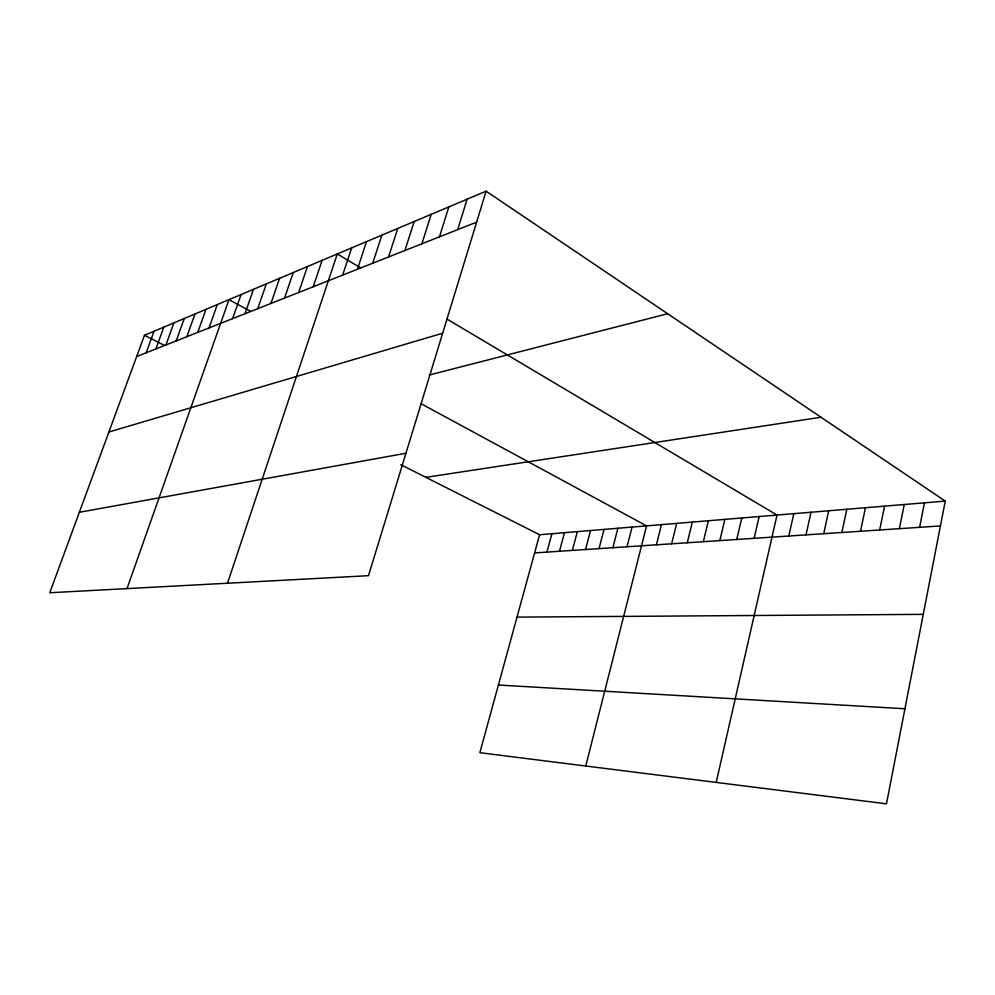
<?xml version="1.0" encoding="UTF-8"?>
<svg xmlns="http://www.w3.org/2000/svg" width="995" height="995" viewBox="0 0 995 995"><rect width="100%" height="100%" fill="white"/><g stroke="black" fill="none" stroke-linecap="round" stroke-linejoin="round"><path stroke-width="1.49" d="M945.25 501.107L886.47 803.823L479.851 752.693L539.601 534.75L945.25 501.107L486.107 191.177L144.486 335.29L49.75 592.746L368.498 575.682L486.107 191.177M919.604 527.338L924.467 502.836M899.368 528.681L904.256 504.515M879.679 529.987L884.592 506.144M860.526 531.255L865.463 507.724M841.869 532.499L846.832 509.266M823.711 533.706L828.698 510.771M806.025 534.875L811.024 512.238M788.799 536.019L793.811 513.669M716.201 782.418L777.02 515.062L447.053 319.134M754.135 538.32L759.16 516.542M736.748 539.477L741.785 517.985M719.82 540.608L724.87 519.39M703.341 541.703L708.39 520.758M687.284 542.772L692.333 522.089M671.637 543.805L676.687 523.382M656.389 544.825L661.439 524.651M585.769 766.013L646.563 525.882L420.947 403.647M626.999 546.777L632.049 527.089M612.845 547.71L617.883 528.258M599.027 548.631L604.052 529.402M585.533 549.526L590.557 530.522M572.361 550.397L577.374 531.616M559.488 551.255L564.488 532.686M546.914 552.088L551.902 533.73M457.712 229.634L467.128 199.187M439.467 236.847L448.832 206.898M421.88 243.8L431.196 214.348M404.915 250.504L414.169 221.524M388.547 256.971L397.739 228.464M372.727 263.227L381.856 235.156M357.429 269.272L366.496 241.636M342.653 275.117L351.658 247.904M227.494 583.232L337.28 253.961L360.24 267.593M313.238 286.747L322.106 260.367M298.649 292.518L307.455 266.548M284.558 298.09L293.276 272.518M270.926 303.475L279.583 278.301M257.73 308.686L266.324 283.898M244.969 313.736L253.489 289.309M232.606 318.624L241.051 294.557M126.999 588.617L228.999 299.644L250.242 311.149M209.012 327.952L217.308 304.569M197.744 332.405L205.977 309.358M186.811 336.733L194.97 313.997M176.19 340.924L184.286 318.499M165.891 345.004L173.914 322.877M155.867 348.959L163.827 327.131M146.128 352.815L154.026 331.273M136.663 356.546L476.642 222.146M108.89 432.017L442.675 333.201M429.268 375.003L667.657 313.724M79.364 512.276L405.948 453.26M425.885 477.339L821.012 417.253M534.626 552.909L940.424 525.945M517.027 617.124L923.26 614.35M498.408 685.02L904.928 708.763M144.486 335.29L164.175 345.228M400.873 464.727L539.601 534.75"/></g></svg>
